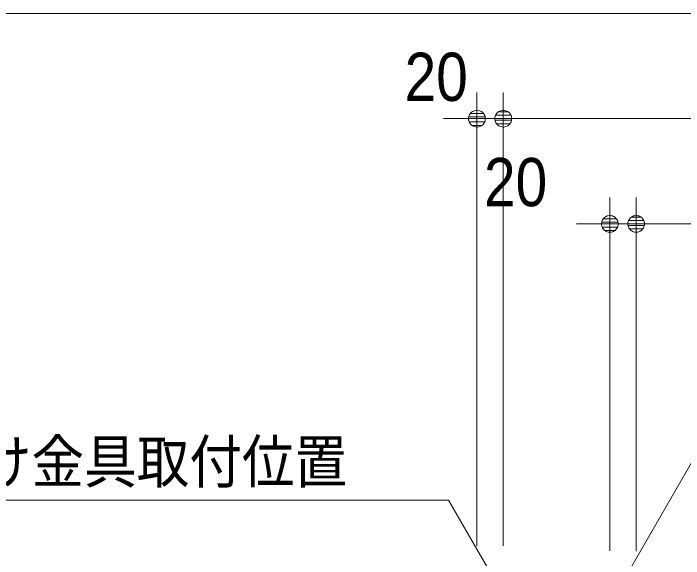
# Model space of a CAD drawing. Units: millimetres, scale not verified. Extents: x -6062 to 6062, y -3045 to 3045.
# Drawn here: x -2637 to -2128, y 406 to 820 of the extents above; entities that cross this region are included whole.
import ezdxf
from ezdxf.enums import TextEntityAlignment as Align

# ---------------------------------------------------------------- set-up
doc = ezdxf.new("R2010")
doc.units = ezdxf.units.MM
doc.header["$LTSCALE"] = 20
for name, color, linetype, lineweight in [('0-0_2寸法-1', 7, 'Continuous', 9), ('0-1_0', 7, 'Continuous', 9), ('0-2_2寸法-3', 7, 'Continuous', 9), ('0-3_2寸法-2', 7, 'Continuous', 9)]:
    doc.layers.add(name, color=color, linetype=linetype, lineweight=lineweight)
doc.styles.add('ＭＳ ゴシック', font='')
doc.styles.add('ＭＳ Ｐゴシック', font='')
doc.styles.get('ＭＳ ゴシック').set_extended_font_data('MS Gothic')
doc.styles.get('ＭＳ Ｐゴシック').set_extended_font_data('MS PGothic')

# ---------------------------------------------------------------- blocks, each defined once
blk = doc.blocks.new('_Dot')
at = {"layer": '0-1_0'}
for p, q in [((-10, 0), (-20, 0)), ((9.78, 2), (-9.78, 2)), ((7.99, 6), (-7.99, 6)), ((9.16, -3.98), (-9.16, -3.98)), ((6, -7.98), (-6, -7.98))]:
    blk.add_line(p, q, dxfattribs=at)
for points in [[(10, 0), (9.92, 1.25), (9.69, 2.49), (9.3, 3.68), (8.76, 4.82), (8.09, 5.88), (7.29, 6.85), (6.37, 7.71), (5.36, 8.44), (4.26, 9.05), (3.09, 9.51), (1.87, 9.82), (0.63, 9.98), (-0.63, 9.98), (-1.87, 9.82), (-3.09, 9.51), (-4.26, 9.05), (-5.36, 8.44), (-6.37, 7.71), (-7.29, 6.85), (-8.09, 5.88), (-8.76, 4.82), (-9.3, 3.68), (-9.69, 2.49), (-9.92, 1.25), (-10, 0), (0, 0)], [(-10, 0), (-9.92, -1.25), (-9.69, -2.49), (-9.3, -3.68), (-8.76, -4.82), (-8.09, -5.88), (-7.29, -6.85), (-6.37, -7.71), (-5.36, -8.44), (-4.26, -9.05), (-3.09, -9.51), (-1.87, -9.82), (-0.63, -9.98), (0.63, -9.98), (1.87, -9.82), (3.09, -9.51), (4.26, -9.05), (5.36, -8.44), (6.37, -7.71), (7.29, -6.85), (8.09, -5.88), (8.76, -4.82), (9.3, -3.68), (9.69, -2.49), (9.92, -1.25), (10, 0), (0, 0)]]:
    blk.add_lwpolyline(points, close=True, dxfattribs=at)

msp = doc.modelspace()

# ---------------------------------------------------------------- linework, layer by layer
at = {"layer": '0-0_2寸法-1'}
for p, q in [((-941.21, 820), (-5674.79, 820)), ((-2264.5, 415.25), (-2264.5, 760)), ((-2251.79, 740), (-948.21, 740)), ((-2163.5, 411.27), (-2163.5, 680)), ((-2150.79, 660), (-948.21, 660))]:
    msp.add_line(p, q, dxfattribs=at)
at = {"layer": '0-2_2寸法-3'}
for points in [[(-2171.5, 392), (-2080.28, 550), (-1463.5, 550)], [(-2272.5, 391.8), (-2306.1, 450), (-2908.03, 450)]]:
    msp.add_lwpolyline(points, dxfattribs=at)
at = {"layer": '0-3_2寸法-2'}
for p, q in [((-2284.5, 415.25), (-2284.5, 760)), ((-2264.5, 415.25), (-2264.5, 760)), ((-2297.21, 740), (-2309.92, 740)), ((-2264.5, 740), (-2284.5, 740)), ((-2251.79, 740), (-2239.08, 740)), ((-2183.5, 411.47), (-2183.5, 680)), ((-2163.5, 411.27), (-2163.5, 680)), ((-2196.21, 660), (-2208.92, 660)), ((-2163.5, 660), (-2183.5, 660)), ((-2150.79, 660), (-2138.08, 660))]:
    msp.add_line(p, q, dxfattribs=at)

# ---------------------------------------------------------------- block references
at = {"layer": '0-0_2寸法-1', "xscale": 0.6356201, "yscale": 0.6356201, "rotation": 180}
for p in [(-2264.5, 740), (-2163.5, 660)]:
    msp.add_blockref('_Dot', p, dxfattribs=at)
at = {"layer": '0-3_2寸法-2', "xscale": 0.6356201, "yscale": 0.6356201}
for p in [(-2284.5, 740), (-2183.5, 660)]:
    msp.add_blockref('_Dot', p, dxfattribs=at)
at = {"layer": '0-3_2寸法-2', "xscale": 0.6356201, "yscale": 0.6356201, "rotation": 180}
for p in [(-2264.5, 740), (-2163.5, 660)]:
    msp.add_blockref('_Dot', p, dxfattribs=at)

# ---------------------------------------------------------------- texts
at = {"layer": '0-2_2寸法-3', "style": 'ＭＳ ゴシック', "width": 0.9}
msp.add_text('スライド式受け金具取付位置', height=32.55, dxfattribs=at).set_placement((-2902.62, 453.34), align=Align.BOTTOM_LEFT)
at = {"layer": '0-3_2寸法-2', "style": 'ＭＳ Ｐゴシック', "width": 0.9}
for p in [(-2339.48, 742.48), (-2279.14, 662.48)]:
    msp.add_text('20', height=36.66, dxfattribs=at).set_placement(p, align=Align.BOTTOM_LEFT)

doc.saveas('drawing.dxf')
